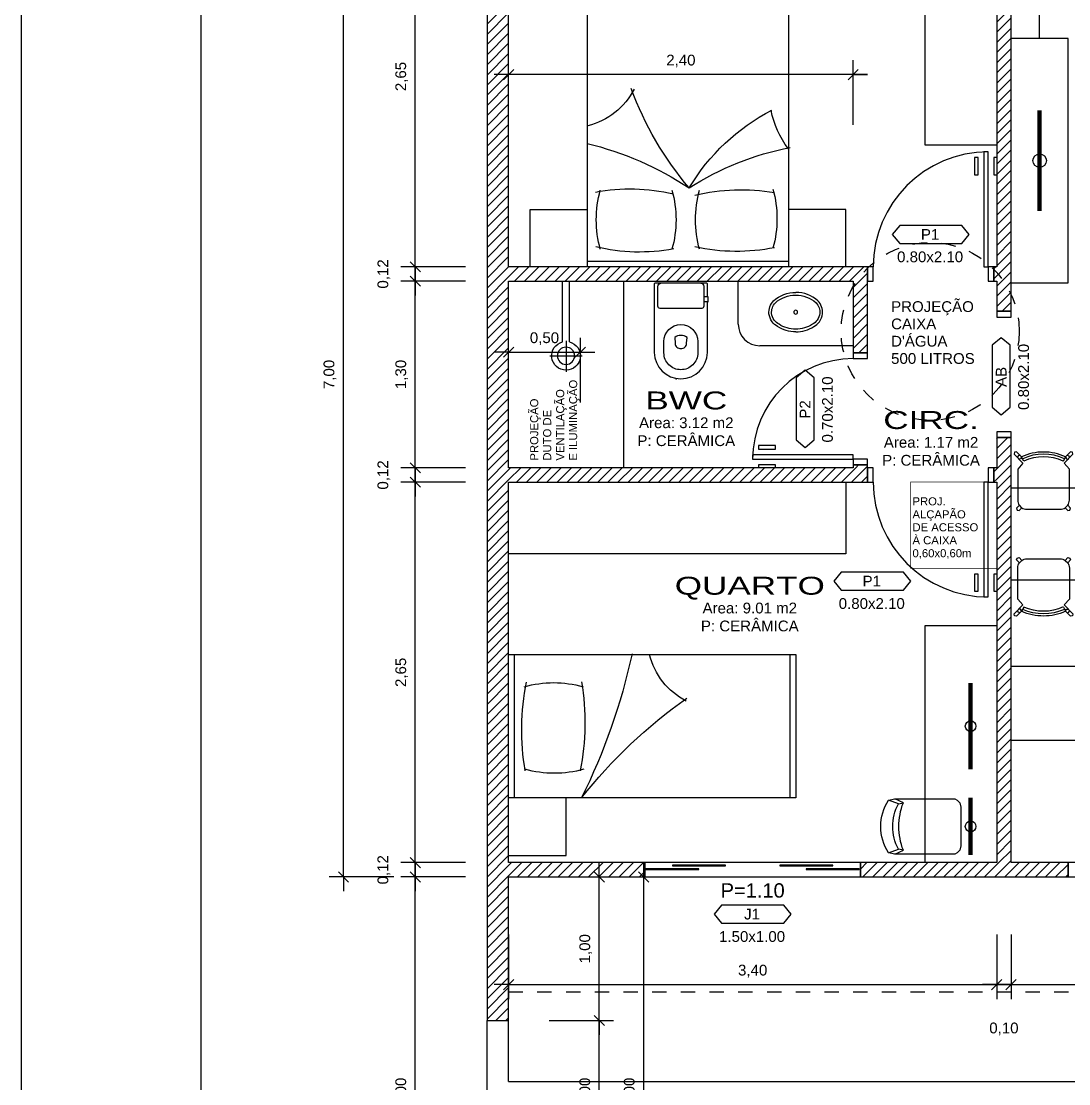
# Model space of a CAD drawing. Header units: metres. Extents: x 49 to 320, y -91 to 27.
# Drawn here: x 141.61 to 148.91, y 14.75 to 22.15 of the extents above; entities that cross this region are included whole.
import ezdxf
from ezdxf.enums import TextEntityAlignment as Align

# ---------------------------------------------------------------- set-up
doc = ezdxf.new("R2010")
doc.units = ezdxf.units.M
doc.header["$LTSCALE"] = 0.2
doc.linetypes.add('DASHED', pattern=[0.75, 0.5, -0.25])
for name, color, linetype in [('ARQ-___-___-CTA', 240, 'Continuous'), ('ARQ-___-___-LEG', 3, 'Continuous'), ('ARQ-___-___-TXT', 4, 'Continuous'), ('ARQ-___-___-VST', 9, 'Continuous'), ('ARQ-ALV', 6, 'Continuous'), ('ARQ-ALV-___-HTC', 13, 'Continuous'), ('ARQ-CXO', 2, 'Continuous'), ('ARQ-DVI', 1, 'Continuous'), ('ARQ-EQP', 24, 'Continuous'), ('ARQ-EQP-___-INT', 7, 'Continuous'), ('ARQ-MOB-___-INT', 7, 'Continuous'), ('ARQ-PIS', 2, 'Continuous')]:
    doc.layers.add(name, color=color, linetype=linetype)
doc.styles.add('REGUA100', font='arial.ttf')
doc.styles.add('REGUA60', font='arial.ttf')
doc.styles.add('REGUA80', font='arial.ttf')
doc.dimstyles.new('Active3D', dxfattribs={"dimtxt": 1.5, "dimasz": 0.01, "dimexe": 2, "dimexo": 3, "dimgap": 0.98, "dimtad": 1, "dimlfac": -1, "dimrnd": 0.005, "dimzin": 0, "dimtxsty": 'REGUA60', "dimblk": 'COTATR', "dimcen": 4, "dimdle": 4, "dimclrt": 2, "dimadec": 0, "dimazin": 0, "dimtfac": 1, "dimtmove": 2, "dimatfit": 2, "dimfxl": 1, "dimarcsym": 0})
pattern_1 = [(45, (187.28258, -1), (-0.03535534, 0.03535534), [])]

# ---------------------------------------------------------------- blocks, each defined once
blk = doc.blocks.new('EQREFR22')
at = {"color": 0}
blk.add_lwpolyline([(30.5, -10), (-30.5, -10), (-30.5, -76), (30.5, -76)], close=True, dxfattribs=at)
at = {"layer": 'ARQ-EQP-___-INT'}
for p, q in [((-30.5, -73), (30.5, -73)), ((-30.5, -79), (-25.5, -79))]:
    blk.add_line(p, q, dxfattribs=at)
blk = doc.blocks.new('SAC616S2')
at = {"layer": 'ARQ-EQP', "color": 0, "linetype": 'ByBlock'}
blk.add_lwpolyline([(18.17, -1.5, -0.329256), (18.5, -1.88), (18.5, -49.6, -0.412623), (0, -68, -0.412623), (-18.5, -49.6), (-18.5, -14.45), (-18.9, -14.45), (-18.9, -10.95), (-18.5, -10.95), (-18.5, -1.88, -0.329256), (-18.17, -1.5), (-17.25, -1.5), (0, -1.5), (17.29, -1.5)], format="xyb", close=True, dxfattribs=at)
at = {"layer": 'ARQ-EQP-___-INT'}
for p, q in [((-18.5, -10.95), (-16, -10.95)), ((-18.5, -14.45), (-16, -14.45))]:
    blk.add_line(p, q, dxfattribs=at)
blk.add_lwpolyline([(-14, -1.5, 0.324141), (-16, -3.5), (-16, -17.5, 0.333333), (-14.5, -19), (0, -19), (14.5, -19, 0.333333), (16, -17.5), (16, -3.5, 0.324141), (14, -1.5, 0.324141)], format="xyb", dxfattribs=at)
for points in [[(0, -61.7, 0.418677), (11.8, -50), (11.8, -42.1, 0.411784), (0, -30.2, 0.411784), (-11.8, -42.1), (-11.8, -50, 0.418677)], [(0, -47, -0.428571), (-4, -43.3), (-4.3, -39.3, -0.16754), (0, -37.8, -0.16754), (4.3, -39.3), (4, -43.3, -0.428571)]]:
    blk.add_lwpolyline(points, format="xyb", close=True, dxfattribs=at)
blk.add_point((3.34, -68), dxfattribs=at)
blk = doc.blocks.new('SACHS__2')
at = {"layer": 'ARQ-EQP', "color": 0, "linetype": 'ByBlock'}
for p, q in [((42.29, 2.4), (0, 2.4)), ((0, 2.4), (0, -2.4)), ((42.29, -2.4), (0, -2.4))]:
    blk.add_line(p, q, dxfattribs=at)
blk.add_arc((52, 0), 10, 193.88654, 166.11346, dxfattribs=at)
at = {"layer": 'ARQ-EQP-___-INT'}
for p, q in [((52, 11.2), (52, -11.2)), ((41.6, 0), (63.2, 0))]:
    blk.add_line(p, q, dxfattribs=at)
blk.add_circle((52, 0), 6, dxfattribs=at)
blk = doc.blocks.new('SAL37S_2')
at = {"layer": 'ARQ-EQP-___-INT'}
for points in [[(0.02, -10, 0.145827), (-16.81, -14.87, 0.090827), (-22, -19.4, 0.12568), (-24.84, -26.73, 0.221372), (-20.58, -38.81, 0.186059), (0.02, -46.55, 0.186059)], [(-0.02, -10, -0.145827), (16.81, -14.87, -0.090827), (22, -19.4, -0.12568), (24.84, -26.73, -0.221372), (20.58, -38.81, -0.186059), (-0.02, -46.55, -0.186059)]]:
    blk.add_lwpolyline(points, format="xyb", dxfattribs=at)
blk.add_lwpolyline([(0, -12.5, 0.14623), (-15.5, -17, 0.09047), (-20, -20.9, 0.123903), (-22.35, -27, 0.21906), (-18.85, -37, 0.185248), (0, -44.05, 0.185248), (18.85, -37, 0.21906), (22.35, -27, 0.123903), (20, -20.9, 0.09047), (15.5, -17, 0.14623)], format="xyb", close=True, dxfattribs=at)
blk.add_circle((0, -28.25), 1.8, dxfattribs=at)
blk = doc.blocks.new('MDCCAS22')
at = {"color": 0}
blk.add_lwpolyline([(140, 0), (0, 0), (0, -200), (140, -200)], close=True, dxfattribs=at)
at = {"layer": 'ARQ-MOB-___-INT'}
for p, q in [((0, -4), (140, -4)), ((0, -196), (140, -196))]:
    blk.add_line(p, q, dxfattribs=at)
for centre, radius, start, end in [((36.14, -140.56), 130.32, 79.45741, 103.51085), ((82.89, -32.71), 76.8, 164.48595, 195.51405), ((-15.19, -32.71), 76.8, 344.48595, 15.51405), ((103.9, -146.58), 135.89, 78.80761, 102.36088), ((152.01, -32.7), 76.8, 164.48595, 195.51405), ((55.11, -33.55), 76.8, 344.48595, 15.51405), ((29.71, 76.04), 130.31, 259.29808, 283.35216), ((106.88, 82.36), 135.99, 256.29588, 279.84092), ((-55.47, 137.47), 230.14, 283.86849, 303.27711), ((243.13, -201.79), 226.41, 139.56103, 159.93611), ((178.64, 112.88), 199.47, 237.27407, 259.15181), ((195.03, 19.52), 144.83, 210.93609, 242.5714), ((188.19, -119.84), 61.23, 142.0564, 169.8271), ((-11.98, -146.66), 50.03, 27.33297, 76.02563)]:
    blk.add_arc(centre, radius, start, end, dxfattribs=at)
blk = doc.blocks.new('MDCSOL_2')
at = {"color": 0}
blk.add_lwpolyline([(100, 0), (0, 0), (0, -200), (100, -200)], close=True, dxfattribs=at)
at = {"layer": 'ARQ-MOB-___-INT'}
for p, q in [((0, -4), (100, -4)), ((0, -196), (100, -196))]:
    blk.add_line(p, q, dxfattribs=at)
for centre, radius, start, end in [((52.86, -178.03), 168.83, 80.35079, 101.47507), ((96.47, -31.45), 76.8, 164.48595, 195.51405), ((5.99, -31.87), 76.8, 344.48595, 15.51405), ((-91.71, 334.65), 430.43, 282.25998, 296.44404), ((47.8, 115.62), 168.83, 260.21125, 281.33553), ((323.63, -332.25), 359.55, 128.46696, 144.62757), ((-11.98, -146.66), 50.03, 27.33297, 76.02563)]:
    blk.add_arc(centre, radius, start, end, dxfattribs=at)
blk = doc.blocks.new('MEAM___2')
at = {"color": 0}
blk.add_lwpolyline([(24, 27.95), (23, 33.38, 0.289108), (-23, 33.38), (-24, 27.95), (-24, -24.37), (-23.05, -26.52), (-20.46, -28.77), (-16.93, -29.54), (16.93, -29.54), (20.46, -28.77), (23.05, -26.52), (24, -24.37)], format="xyb", close=True, dxfattribs=at)
at = {"layer": 'ARQ-MOB-___-INT'}
for p, q in [((-19.71, 24.69), (-20.71, 20.39)), ((20.71, 20.39), (19.71, 24.69))]:
    blk.add_line(p, q, dxfattribs=at)
for points in [[(24, 27.95), (20.71, 20.39, 0.187405), (-20.71, 20.39), (-24, 27.95)], [(23, 33.38), (19.71, 24.69, 0.252581), (-19.71, 24.69), (-23, 33.38)]]:
    blk.add_lwpolyline(points, format="xyb", dxfattribs=at)
blk = doc.blocks.new('MECAD4_2')
at = {"color": 0}
blk.add_blockref('MEAM___2', (0, 0), dxfattribs=at)
blk = doc.blocks.new('IndEsq1')
blk.add_lwpolyline([(-4.32, 0.44), (4.32, 0.44), (5.38, 1.7), (4.32, 2.96), (-4.32, 2.96), (-5.38, 1.7)], close=True)
at = {"color": 0, "style": 'REGUA60', "width": 1.4}
for tag, p in [('CODESQUAD', (-0.08, 0.95)), ('DIMESQUAD', (-0.08, -2.17))]:
    blk.add_attdef(tag, text='', height=1.5, dxfattribs=at).set_placement(p, align=Align.CENTER)
at = {"color": 0, "style": 'REGUA60', "width": 1.4, "flags": 9}
blk.add_attdef('PEITORIL', text='', height=1.5, dxfattribs=at).set_placement((0.22, -4.49), align=Align.CENTER)
at = {"style": 'REGUA60', "width": 1.4, "flags": 9}
blk.add_attdef('LOCAL', text='', height=1.5, dxfattribs=at).set_placement((-0.08, -6.56), align=Align.CENTER)
blk = doc.blocks.new('MBCAD4_2')
at = {"color": 0}
blk.add_lwpolyline([(0.02, 49.68, 0.106639), (-19.24, 45.52), (-23.45, 49.88), (-25.13, 49.43), (-25.63, 47.77), (-18.01, 39.93), (-22.5, 34.87), (-22.5, 7.87, 0.159591), (-21.02, 3.34), (-23.5, 0.83), (-22.98, -0.82), (-21.31, -1.27), (-18.97, 1.19, 0.162734), (-14.5, -0.13), (0, -0.13), (14.5, -0.13, 0.162734), (18.97, 1.19), (21.31, -1.27), (22.98, -0.82), (23.5, 0.83), (21.02, 3.34, 0.159591), (22.5, 7.87), (22.5, 34.87), (18.01, 39.93), (25.63, 47.77), (25.13, 49.43), (23.45, 49.88), (19.24, 45.52, 0.106639), (-0.02, 49.68)], format="xyb", dxfattribs=at)
at = {"layer": 'ARQ-MOB-___-INT'}
for p, q in [((-17.22, 41.8), (-19.24, 45.52)), ((17.25, 41.79), (19.24, 45.52)), ((-18.97, 1.19), (-21.02, 3.34)), ((18.97, 1.19), (21.02, 3.34))]:
    blk.add_line(p, q, dxfattribs=at)
for points in [[(-20.47, 46.81), (-22.16, 46.38), (-22.64, 44.7)], [(20.47, 46.81), (22.16, 46.38), (22.64, 44.7)], [(-19.21, 45.27), (-19.99, 43.71), (-21.73, 43.57)], [(19.21, 45.27), (19.99, 43.71), (21.73, 43.57)]]:
    blk.add_lwpolyline(points, dxfattribs=at)
for radius in [43.95, 41.7]:
    blk.add_arc((0, 3.82), radius, 65.57124, 114.39729, dxfattribs=at)
blk = doc.blocks.new('IndUni1')
at = {"color": 4, "style": 'REGUA100', "width": 1.4, "flags": 8}
blk.add_attdef('NOME1', text='', height=2.5, dxfattribs=at).set_placement((0.24, 2.99), align=Align.CENTER)
at = {"color": 4, "style": 'REGUA100', "width": 1.4}
blk.add_attdef('NOME2', text='', height=2.5, dxfattribs=at).set_placement((0.24, -0.22), align=Align.CENTER)
at = {"color": 0, "style": 'REGUA60', "width": 1.4}
for tag, p in [('AREA', (0.24, -2.82)), ('PERIM', (0.24, -5.32)), ('PISO', (0.24, -7.82)), ('PAREDE', (0.24, -10.32)), ('TETO', (0.24, -12.82))]:
    blk.add_attdef(tag, text='', height=1.5, dxfattribs=at).set_placement(p, align=Align.CENTER)
blk = doc.blocks.new('COTATR')
at = {"color": 6}
blk.add_line((-71, -71), (71, 71), dxfattribs=at)
at = {"color": 0, "linetype": 'ByBlock'}
blk.add_line((0, 0), (200, 0), dxfattribs=at)
blk = doc.blocks.new('*D31')
at = {"layer": 'ARQ-___-___-CTA', "color": 0, "lineweight": -2, "transparency": 16777216}
for p, q in [((145.0089, 19.4909), (145.0089, 19.9409)), ((145.5089, 19.4909), (145.5089, 19.9409)), ((145.0094, 19.8409), (145.5084, 19.8409))]:
    blk.add_line(p, q, dxfattribs=at)
at = {"layer": 'Defpoints', "color": 0, "transparency": 16777216}
for p in [(145.5089, 19.8409), (145.0089, 19.3409), (145.5089, 19.3409)]:
    blk.add_point(p, dxfattribs=at)
at = {"layer": 'ARQ-___-___-CTA', "color": 0, "lineweight": -2, "transparency": 16777216, "xscale": 0.0005, "yscale": 0.0005, "zscale": 0.0005, "rotation": 180}
blk.add_blockref('COTATR', (145.0089, 19.8409), dxfattribs=at)
at = {"layer": 'ARQ-___-___-CTA', "color": 0, "lineweight": -2, "transparency": 16777216, "xscale": 0.0005, "yscale": 0.0005, "zscale": 0.0005}
blk.add_blockref('COTATR', (145.5089, 19.8409), dxfattribs=at)
at = {"layer": 'ARQ-___-___-CTA', "color": 2, "transparency": 16777216, "insert": (145.2589, 19.9349), "char_height": 0.075, "attachment_point": 5, "style": 'REGUA60'}
blk.add_mtext('0,50', dxfattribs=at)
blk = doc.blocks.new('*D59')
at = {"layer": 'ARQ-___-___-CTA', "color": 0, "lineweight": -2, "transparency": 16777216}
for p, q in [((144.7089, 16.186), (144.2589, 16.186)), ((144.3589, 13.1865), (144.3589, 16.1855))]:
    blk.add_line(p, q, dxfattribs=at)
at = {"layer": 'Defpoints', "color": 0, "transparency": 16777216}
for p in [(144.3589, 16.186), (144.8589, 16.186), (144.8589, 13.186)]:
    blk.add_point(p, dxfattribs=at)
at = {"layer": 'ARQ-___-___-CTA', "color": 0, "lineweight": -2, "transparency": 16777216, "xscale": 0.0005, "yscale": 0.0005, "zscale": 0.0005}
for p, rotation in [((144.3589, 16.186), 90), ((144.3589, 13.186), 270)]:
    blk.add_blockref('COTATR', p, dxfattribs=dict(at, rotation=rotation))
at = {"layer": 'ARQ-___-___-CTA', "color": 2, "transparency": 16777216, "insert": (144.2648, 14.686), "char_height": 0.075, "attachment_point": 5, "rotation": 90, "style": 'REGUA60'}
blk.add_mtext('3,00', dxfattribs=at)
blk = doc.blocks.new('*D60')
at = {"layer": 'ARQ-___-___-CTA', "color": 0, "lineweight": -2, "transparency": 16777216}
for p, q in [((144.7089, 18.936), (144.2589, 18.936)), ((144.3589, 16.2865), (144.3589, 18.9355))]:
    blk.add_line(p, q, dxfattribs=at)
at = {"layer": 'Defpoints', "color": 0, "transparency": 16777216}
for p in [(144.3589, 18.936), (144.8589, 18.936), (144.8589, 16.286)]:
    blk.add_point(p, dxfattribs=at)
at = {"layer": 'ARQ-___-___-CTA', "color": 0, "lineweight": -2, "transparency": 16777216, "xscale": 0.0005, "yscale": 0.0005, "zscale": 0.0005}
for p, rotation in [((144.3589, 18.936), 90), ((144.3589, 16.286), 270)]:
    blk.add_blockref('COTATR', p, dxfattribs=dict(at, rotation=rotation))
at = {"layer": 'ARQ-___-___-CTA', "color": 2, "transparency": 16777216, "insert": (144.2648, 17.611), "char_height": 0.075, "attachment_point": 5, "rotation": 90, "style": 'REGUA60'}
blk.add_mtext('2,65', dxfattribs=at)
blk = doc.blocks.new('*D61')
at = {"layer": 'ARQ-___-___-CTA', "color": 0, "lineweight": -2, "transparency": 16777216}
for p, q in [((144.7089, 20.336), (144.2589, 20.336)), ((144.3589, 19.0365), (144.3589, 20.3355))]:
    blk.add_line(p, q, dxfattribs=at)
at = {"layer": 'Defpoints', "color": 0, "transparency": 16777216}
for p in [(144.3589, 20.336), (144.8589, 20.336), (144.8589, 19.036)]:
    blk.add_point(p, dxfattribs=at)
at = {"layer": 'ARQ-___-___-CTA', "color": 0, "lineweight": -2, "transparency": 16777216, "xscale": 0.0005, "yscale": 0.0005, "zscale": 0.0005}
for p, rotation in [((144.3589, 20.336), 90), ((144.3589, 19.036), 270)]:
    blk.add_blockref('COTATR', p, dxfattribs=dict(at, rotation=rotation))
at = {"layer": 'ARQ-___-___-CTA', "color": 2, "transparency": 16777216, "insert": (144.2648, 19.686), "char_height": 0.075, "attachment_point": 5, "rotation": 90, "style": 'REGUA60'}
blk.add_mtext('1,30', dxfattribs=at)
blk = doc.blocks.new('*D62')
at = {"layer": 'ARQ-___-___-CTA', "color": 0, "lineweight": -2, "transparency": 16777216}
for p, q in [((144.7089, 23.086), (144.2589, 23.086)), ((144.3589, 20.4365), (144.3589, 23.0855))]:
    blk.add_line(p, q, dxfattribs=at)
at = {"layer": 'Defpoints', "color": 0, "transparency": 16777216}
for p in [(144.3589, 23.086), (144.8589, 23.086), (144.8589, 20.436)]:
    blk.add_point(p, dxfattribs=at)
at = {"layer": 'ARQ-___-___-CTA', "color": 0, "lineweight": -2, "transparency": 16777216, "xscale": 0.0005, "yscale": 0.0005, "zscale": 0.0005}
for p, rotation in [((144.3589, 23.086), 90), ((144.3589, 20.436), 270)]:
    blk.add_blockref('COTATR', p, dxfattribs=dict(at, rotation=rotation))
at = {"layer": 'ARQ-___-___-CTA', "color": 2, "transparency": 16777216, "insert": (144.2648, 21.761), "char_height": 0.075, "attachment_point": 5, "rotation": 90, "style": 'REGUA60'}
blk.add_mtext('2,65', dxfattribs=at)
blk = doc.blocks.new('*D63')
at = {"layer": 'ARQ-___-___-CTA', "color": 0, "lineweight": -2, "transparency": 16777216}
for p, q in [((144.2089, 23.186), (143.7589, 23.186)), ((143.8589, 16.1865), (143.8589, 23.1855))]:
    blk.add_line(p, q, dxfattribs=at)
at = {"layer": 'Defpoints', "color": 0, "transparency": 16777216}
for p in [(143.8589, 23.186), (144.3589, 23.186), (144.3589, 16.186)]:
    blk.add_point(p, dxfattribs=at)
at = {"layer": 'ARQ-___-___-CTA', "color": 0, "lineweight": -2, "transparency": 16777216, "xscale": 0.0005, "yscale": 0.0005, "zscale": 0.0005}
for p, rotation in [((143.8589, 23.186), 90), ((143.8589, 16.186), 270)]:
    blk.add_blockref('COTATR', p, dxfattribs=dict(at, rotation=rotation))
at = {"layer": 'ARQ-___-___-CTA', "color": 2, "transparency": 16777216, "insert": (143.7648, 19.686), "char_height": 0.075, "attachment_point": 5, "rotation": 90, "style": 'REGUA60'}
blk.add_mtext('7,00', dxfattribs=at)
blk = doc.blocks.new('*D87')
at = {"layer": 'ARQ-___-___-CTA', "color": 0, "lineweight": -2, "transparency": 16777216}
for p, q in [((145.0089, 15.786), (145.0089, 15.336)), ((148.4089, 15.786), (148.4089, 15.336)), ((145.0094, 15.436), (148.4084, 15.436))]:
    blk.add_line(p, q, dxfattribs=at)
at = {"layer": 'Defpoints', "color": 0, "transparency": 16777216}
for p in [(145.0089, 15.936), (148.4089, 15.936), (148.4089, 15.436)]:
    blk.add_point(p, dxfattribs=at)
at = {"layer": 'ARQ-___-___-CTA', "color": 0, "lineweight": -2, "transparency": 16777216, "xscale": 0.0005, "yscale": 0.0005, "zscale": 0.0005, "rotation": 180}
blk.add_blockref('COTATR', (145.0089, 15.436), dxfattribs=at)
at = {"layer": 'ARQ-___-___-CTA', "color": 0, "lineweight": -2, "transparency": 16777216, "xscale": 0.0005, "yscale": 0.0005, "zscale": 0.0005}
blk.add_blockref('COTATR', (148.4089, 15.436), dxfattribs=at)
at = {"layer": 'ARQ-___-___-CTA', "color": 2, "transparency": 16777216, "insert": (146.7089, 15.5301), "char_height": 0.075, "attachment_point": 5, "style": 'REGUA60'}
blk.add_mtext('3,40', dxfattribs=at)
blk = doc.blocks.new('*D88')
at = {"layer": 'ARQ-___-___-CTA', "color": 0, "lineweight": -2, "transparency": 16777216}
for p, q in [((148.5089, 15.786), (148.5089, 15.336)), ((148.4094, 15.436), (148.5084, 15.436))]:
    blk.add_line(p, q, dxfattribs=at)
at = {"layer": 'Defpoints', "color": 0, "transparency": 16777216}
for p in [(148.4089, 15.936), (148.5089, 15.936), (148.5089, 15.436)]:
    blk.add_point(p, dxfattribs=at)
at = {"layer": 'ARQ-___-___-CTA', "color": 0, "lineweight": -2, "transparency": 16777216, "xscale": 0.0005, "yscale": 0.0005, "zscale": 0.0005, "rotation": 180}
blk.add_blockref('COTATR', (148.4089, 15.436), dxfattribs=at)
at = {"layer": 'ARQ-___-___-CTA', "color": 0, "lineweight": -2, "transparency": 16777216, "xscale": 0.0005, "yscale": 0.0005, "zscale": 0.0005}
blk.add_blockref('COTATR', (148.5089, 15.436), dxfattribs=at)
at = {"layer": 'ARQ-___-___-CTA', "color": 2, "transparency": 16777216, "insert": (148.4589, 15.1273), "char_height": 0.075, "attachment_point": 5, "style": 'REGUA60'}
blk.add_mtext('0,10', dxfattribs=at)
blk = doc.blocks.new('*D90')
at = {"layer": 'ARQ-___-___-CTA', "color": 0, "lineweight": -2, "transparency": 16777216}
for p, q in [((150.8039, 15.786), (150.8039, 15.336)), ((148.5094, 15.436), (150.8034, 15.436))]:
    blk.add_line(p, q, dxfattribs=at)
at = {"layer": 'Defpoints', "color": 0, "transparency": 16777216}
for p in [(148.5089, 15.936), (150.8039, 15.936), (150.8039, 15.436)]:
    blk.add_point(p, dxfattribs=at)
at = {"layer": 'ARQ-___-___-CTA', "color": 0, "lineweight": -2, "transparency": 16777216, "xscale": 0.0005, "yscale": 0.0005, "zscale": 0.0005, "rotation": 180}
blk.add_blockref('COTATR', (148.5089, 15.436), dxfattribs=at)
at = {"layer": 'ARQ-___-___-CTA', "color": 0, "lineweight": -2, "transparency": 16777216, "xscale": 0.0005, "yscale": 0.0005, "zscale": 0.0005}
blk.add_blockref('COTATR', (150.8039, 15.436), dxfattribs=at)
at = {"layer": 'ARQ-___-___-CTA', "color": 2, "transparency": 16777216, "insert": (149.6564, 15.5301), "char_height": 0.075, "attachment_point": 5, "style": 'REGUA60'}
blk.add_mtext('2,30', dxfattribs=at)
blk = doc.blocks.new('*D139')
at = {"layer": 'ARQ-___-___-CTA', "color": 0, "lineweight": -2, "transparency": 16777216}
for p, q in [((145.0089, 21.4244), (145.0089, 21.8744)), ((147.4084, 21.7744), (145.0094, 21.7744))]:
    blk.add_line(p, q, dxfattribs=at)
at = {"layer": 'Defpoints', "color": 0, "transparency": 16777216}
for p in [(145.0089, 21.7744), (145.0089, 21.2744), (147.4089, 21.2744)]:
    blk.add_point(p, dxfattribs=at)
at = {"layer": 'ARQ-___-___-CTA', "color": 0, "lineweight": -2, "transparency": 16777216, "xscale": 0.0005, "yscale": 0.0005, "zscale": 0.0005, "rotation": 180}
blk.add_blockref('COTATR', (145.0089, 21.7744), dxfattribs=at)
at = {"layer": 'ARQ-___-___-CTA', "color": 0, "lineweight": -2, "transparency": 16777216, "xscale": 0.0005, "yscale": 0.0005, "zscale": 0.0005}
blk.add_blockref('COTATR', (147.4089, 21.7744), dxfattribs=at)
at = {"layer": 'ARQ-___-___-CTA', "color": 2, "transparency": 16777216, "insert": (146.2089, 21.8685), "char_height": 0.075, "attachment_point": 5, "style": 'REGUA60'}
blk.add_mtext('2,40', dxfattribs=at)
blk = doc.blocks.new('*D168')
at = {"layer": 'ARQ-___-___-CTA', "color": 0, "lineweight": -2, "transparency": 16777216}
for p, q in [((145.2905, 15.186), (145.7405, 15.186)), ((145.6405, 14.1865), (145.6405, 15.1855))]:
    blk.add_line(p, q, dxfattribs=at)
at = {"layer": 'Defpoints', "color": 0, "transparency": 16777216}
for p in [(145.1405, 15.186), (145.6405, 15.186), (145.1405, 14.186)]:
    blk.add_point(p, dxfattribs=at)
at = {"layer": 'ARQ-___-___-CTA', "color": 0, "lineweight": -2, "transparency": 16777216, "xscale": 0.0005, "yscale": 0.0005, "zscale": 0.0005}
for p, rotation in [((145.6405, 15.186), 90), ((145.6405, 14.186), 270)]:
    blk.add_blockref('COTATR', p, dxfattribs=dict(at, rotation=rotation))
at = {"layer": 'ARQ-___-___-CTA', "color": 2, "transparency": 16777216, "insert": (145.5464, 14.686), "char_height": 0.075, "attachment_point": 5, "rotation": 90, "style": 'REGUA60'}
blk.add_mtext('1,00', dxfattribs=at)
blk = doc.blocks.new('*D169')
at = {"layer": 'ARQ-___-___-CTA', "color": 0, "lineweight": -2, "transparency": 16777216}
for p, q in [((145.2905, 16.186), (145.7405, 16.186)), ((145.6405, 15.1865), (145.6405, 16.1855))]:
    blk.add_line(p, q, dxfattribs=at)
at = {"layer": 'Defpoints', "color": 0, "transparency": 16777216}
for p in [(145.1405, 16.186), (145.6405, 16.186), (145.1405, 15.186)]:
    blk.add_point(p, dxfattribs=at)
at = {"layer": 'ARQ-___-___-CTA', "color": 0, "lineweight": -2, "transparency": 16777216, "xscale": 0.0005, "yscale": 0.0005, "zscale": 0.0005}
for p, rotation in [((145.6405, 16.186), 90), ((145.6405, 15.186), 270)]:
    blk.add_blockref('COTATR', p, dxfattribs=dict(at, rotation=rotation))
at = {"layer": 'ARQ-___-___-CTA', "color": 2, "transparency": 16777216, "insert": (145.5464, 15.686), "char_height": 0.075, "attachment_point": 5, "rotation": 90, "style": 'REGUA60'}
blk.add_mtext('1,00', dxfattribs=at)
blk = doc.blocks.new('*D170')
at = {"layer": 'ARQ-___-___-CTA', "color": 0, "lineweight": -2, "transparency": 16777216}
for p, q in [((145.6001, 16.186), (146.0501, 16.186)), ((145.9501, 13.1865), (145.9501, 16.1855)), ((145.6001, 13.186), (146.0501, 13.186))]:
    blk.add_line(p, q, dxfattribs=at)
at = {"layer": 'Defpoints', "color": 0, "transparency": 16777216}
for p in [(145.4501, 16.186), (145.9501, 16.186), (145.4501, 13.186)]:
    blk.add_point(p, dxfattribs=at)
at = {"layer": 'ARQ-___-___-CTA', "color": 0, "lineweight": -2, "transparency": 16777216, "xscale": 0.0005, "yscale": 0.0005, "zscale": 0.0005}
for p, rotation in [((145.9501, 16.186), 90), ((145.9501, 13.186), 270)]:
    blk.add_blockref('COTATR', p, dxfattribs=dict(at, rotation=rotation))
at = {"layer": 'ARQ-___-___-CTA', "color": 2, "transparency": 16777216, "insert": (145.856, 14.686), "char_height": 0.075, "attachment_point": 5, "rotation": 90, "style": 'REGUA60'}
blk.add_mtext('3,00', dxfattribs=at)

msp = doc.modelspace()

# ---------------------------------------------------------------- hatches: boundary and pattern name
at = {"layer": 'ARQ-ALV-___-HTC'}
h = msp.add_hatch(dxfattribs=at)
h.set_pattern_fill('_U', color=256, scale=0.05, angle=45, style=0, pattern_type=0)
h.set_pattern_definition(pattern_1)
h.paths.add_polyline_path([(145.0089, 15.186), (145.0089, 24.186), (144.8589, 24.186), (144.8589, 15.186)])
h = msp.add_hatch(dxfattribs=at)
h.set_pattern_fill('_U', color=256, scale=0.05, angle=45, style=0, pattern_type=0)
h.set_pattern_definition(pattern_1)
h.paths.add_polyline_path([(148.5089, 16.286), (148.5089, 19.246), (148.4089, 19.246), (148.4089, 16.286)])
h.paths.add_polyline_path([(148.4089, 23.086), (148.4089, 20.126), (148.5089, 20.126), (148.5089, 23.086)])
h = msp.add_hatch(dxfattribs=at)
h.set_pattern_fill('_U', color=256, scale=0.05, angle=45, style=0, pattern_type=0)
h.set_pattern_definition(pattern_1)
h.paths.add_polyline_path([(147.5089, 20.436), (145.0089, 20.436), (145.0089, 20.336), (147.5089, 20.336)])
h.paths.add_polyline_path([(148.3889, 20.336), (148.4089, 20.336), (148.4089, 20.436), (148.3889, 20.436)])
h = msp.add_hatch(dxfattribs=at)
h.set_pattern_fill('_U', color=256, scale=0.05, angle=45, style=0, pattern_type=0)
h.set_pattern_definition(pattern_1)
h.paths.add_polyline_path([(147.5089, 19.036), (147.5089, 19.056), (147.4089, 19.056), (147.4089, 19.036)])
h.paths.add_polyline_path([(147.4089, 20.336), (147.4089, 19.836), (147.5089, 19.836), (147.5089, 20.336)])
h = msp.add_hatch(dxfattribs=at)
h.set_pattern_fill('_U', color=256, scale=0.05, angle=45, style=0, pattern_type=0)
h.set_pattern_definition(pattern_1)
h.paths.add_polyline_path([(147.5089, 19.036), (145.0089, 19.036), (145.0089, 18.936), (147.5089, 18.936)])
h.paths.add_polyline_path([(148.3889, 18.936), (148.4089, 18.936), (148.4089, 19.036), (148.3889, 19.036)])
h = msp.add_hatch(dxfattribs=at)
h.set_pattern_fill('_U', color=256, scale=0.05, angle=45, style=0, pattern_type=0)
h.set_pattern_definition(pattern_1)
h.paths.add_polyline_path([(145.0089, 16.286), (145.0089, 16.186), (145.9589, 16.186), (145.9589, 16.286)])
h.paths.add_polyline_path([(150.4064, 16.286), (150.4064, 16.186), (150.9039, 16.186), (150.8039, 16.286)])
h.paths.add_polyline_path([(148.9064, 16.286), (147.4589, 16.286), (147.4589, 16.186), (148.9064, 16.186)])

# ---------------------------------------------------------------- linework, layer by layer
at = {"color": 15}
msp.add_line((141.6146, 26.8798), (141.6146, -6.7037), dxfattribs=at)
at = {"color": 0}
msp.add_line((142.8646, 26.3798), (142.8646, -6.2037), dxfattribs=at)
at = {"layer": 'ARQ-___-___-CTA'}
for p, q in [((147.4089, 21.4244), (147.4089, 21.8744)), ((147.5084, 21.7744), (147.4094, 21.7744)), ((144.7089, 20.436), (144.2589, 20.436)), ((144.3589, 20.3365), (144.3589, 20.4355)), ((144.7089, 19.036), (144.2589, 19.036)), ((144.3589, 18.9365), (144.3589, 19.0355)), ((144.7089, 16.286), (144.2589, 16.286)), ((144.3589, 16.1865), (144.3589, 16.2855)), ((144.2089, 16.186), (143.7589, 16.186))]:
    msp.add_line(p, q, dxfattribs=at)
at = {"layer": 'ARQ-___-___-CTA', "linetype": 'DASHED', "const_width": 0.0001}
for points in [[(145.5089, 19.036), (145.5089, 20.336)], [(145.6089, 19.036), (145.6089, 19.036), (145.6089, 20.336), (145.6089, 20.336)]]:
    msp.add_lwpolyline(points, dxfattribs=at)
at = {"layer": 'ARQ-___-___-VST'}
for p, q in [((147.9089, 23.086), (147.9089, 21.286)), ((148.7076, 22.0252), (148.7076, 23.086)), ((148.9076, 22.0252), (148.5076, 22.0252)), ((148.9076, 20.3252), (148.9076, 22.0252)), ((147.9089, 21.286), (148.4089, 21.286)), ((148.2539, 21.196), (148.2539, 21.076)), ((148.2789, 21.196), (148.2539, 21.196)), ((148.2789, 21.076), (148.2789, 21.196)), ((148.3889, 21.196), (148.3889, 21.076)), ((148.4089, 21.196), (148.3889, 21.196)), ((148.2539, 21.076), (148.2789, 21.076)), ((148.3889, 21.076), (148.4089, 21.076)), ((145.1589, 20.436), (145.1589, 20.836)), ((145.1589, 20.836), (145.5589, 20.836)), ((147.3589, 20.836), (146.9589, 20.836)), ((147.3589, 20.436), (147.3589, 20.836)), ((145.8089, 20.336), (145.8089, 19.036)), ((146.6089, 20.036), (146.6089, 20.336)), ((148.5076, 20.3252), (148.9076, 20.3252)), ((147.4089, 19.886), (146.7589, 19.886)), ((146.8689, 19.191), (146.7489, 19.191)), ((146.7489, 19.191), (146.7489, 19.166)), ((146.8689, 19.166), (146.8689, 19.191)), ((146.7489, 19.166), (146.8689, 19.166)), ((146.8689, 19.056), (146.7489, 19.056)), ((146.7489, 19.056), (146.7489, 19.036)), ((146.8689, 19.036), (146.8689, 19.056)), ((147.3589, 18.936), (147.3589, 18.436)), ((149.4689, 18.8945), (148.5089, 18.8945)), ((147.3589, 18.436), (145.0089, 18.436)), ((148.2539, 18.296), (148.2539, 18.176)), ((148.2789, 18.296), (148.2539, 18.296)), ((148.2789, 18.176), (148.2789, 18.296)), ((148.3889, 18.296), (148.3889, 18.176)), ((148.4089, 18.296), (148.3889, 18.296)), ((148.5089, 18.2545), (149.4689, 18.2545)), ((148.2539, 18.176), (148.2789, 18.176)), ((148.3889, 18.176), (148.4089, 18.176)), ((148.4089, 17.936), (147.9089, 17.936)), ((147.9089, 17.936), (147.9089, 16.286)), ((145.4089, 16.336), (145.4089, 16.736)), ((145.0089, 16.336), (145.4089, 16.336)), ((147.4579, 16.286), (145.9599, 16.286)), ((150.4054, 16.286), (148.9074, 16.286)), ((145.9599, 16.186), (147.4579, 16.186)), ((148.9074, 16.186), (150.4054, 16.186)), ((144.8589, 14.186), (144.8589, 15.186)), ((145.0089, 14.761), (145.0089, 15.186)), ((145.0089, 14.761), (153.5039, 14.761))]:
    msp.add_line(p, q, dxfattribs=at)
at = {"layer": 'ARQ-___-___-VST', "linetype": 'DASHED'}
msp.add_line((145.0089, 15.386), (151.7039, 15.386), dxfattribs=at)
at = {"layer": 'ARQ-___-___-VST', "const_width": 0.03}
for points in [[(148.7076, 21.1752), (148.7076, 20.8252), (148.7076, 21.5252)], [(148.2269, 17.236), (148.2269, 16.936), (148.2269, 17.536)], [(148.2269, 16.7381), (148.2269, 16.3381)]]:
    msp.add_lwpolyline(points, dxfattribs=at)
at = {"layer": 'ARQ-___-___-VST', "linetype": 'DASHED', "const_width": 0.005}
msp.add_lwpolyline([(148.4089, 18.936), (147.8089, 18.936), (147.8089, 18.336), (148.4089, 18.336), (148.4089, 18.936), (148.1089, 18.936)], dxfattribs=at)
at = {"layer": 'ARQ-___-___-VST'}
for centre, radius in [((148.7076, 21.1752), 0.0468), ((148.2269, 17.236), 0.0372), ((148.2269, 16.5381), 0.0372)]:
    msp.add_circle(centre, radius, dxfattribs=at)
at = {"layer": 'ARQ-___-___-VST', "linetype": 'DASHED'}
msp.add_circle((147.9452, 19.986), 0.62, dxfattribs=at)
at = {"layer": 'ARQ-___-___-VST'}
msp.add_arc((146.7589, 20.036), 0.15, 180, 270, dxfattribs=at)
at = {"layer": 'ARQ-ALV'}
for p, q in [((144.8589, 24.186), (144.8589, 15.186)), ((145.0089, 20.436), (145.0089, 23.086)), ((148.4089, 23.086), (148.4089, 20.436)), ((148.5089, 20.126), (148.5089, 23.086)), ((147.5089, 20.436), (145.0089, 20.436)), ((147.5089, 20.336), (147.5089, 20.436)), ((148.3889, 20.436), (148.3889, 20.336)), ((148.4089, 20.436), (148.3889, 20.436)), ((145.0089, 19.036), (145.0089, 20.336)), ((145.0089, 20.336), (147.4089, 20.336)), ((147.4089, 20.336), (147.4089, 19.836)), ((147.5089, 19.836), (147.5089, 20.336)), ((148.3889, 20.336), (148.4089, 20.336)), ((148.4089, 20.336), (148.4089, 20.126)), ((148.4089, 20.126), (148.5089, 20.126)), ((147.4089, 19.836), (147.5089, 19.836)), ((148.4089, 19.246), (148.4089, 19.036)), ((148.5089, 19.246), (148.4089, 19.246)), ((148.5089, 16.286), (148.5089, 19.246)), ((147.4089, 19.036), (145.0089, 19.036)), ((147.4089, 19.056), (147.4089, 19.036)), ((147.5089, 19.056), (147.4089, 19.056)), ((147.5089, 19.036), (147.5089, 19.056)), ((147.5089, 18.936), (147.5089, 19.036)), ((148.3889, 19.036), (148.3889, 18.936)), ((148.4089, 19.036), (148.3889, 19.036)), ((145.0089, 16.286), (145.0089, 18.936)), ((145.0089, 18.936), (147.5089, 18.936)), ((148.3889, 18.936), (148.4089, 18.936)), ((148.4089, 18.936), (148.4089, 16.286)), ((145.9589, 16.286), (145.0089, 16.286)), ((145.9589, 16.186), (145.9589, 16.286)), ((147.4589, 16.286), (147.4589, 16.186)), ((148.4089, 16.286), (147.4589, 16.286)), ((148.9064, 16.286), (148.5089, 16.286)), ((148.9064, 16.186), (148.9064, 16.286)), ((145.0089, 15.186), (145.0089, 16.186)), ((145.0089, 16.186), (145.9589, 16.186)), ((147.4589, 16.186), (148.9064, 16.186)), ((144.8589, 15.186), (145.0089, 15.186))]:
    msp.add_line(p, q, dxfattribs=at)
at = {"layer": 'ARQ-CXO'}
for p, q in [((148.3489, 21.236), (148.3189, 21.236)), ((148.3189, 21.236), (148.3189, 20.436)), ((148.3489, 20.436), (148.3489, 21.236)), ((147.5489, 20.436), (147.5089, 20.436)), ((147.5089, 20.436), (147.5089, 20.336)), ((147.5489, 20.336), (147.5489, 20.436)), ((148.3189, 20.436), (148.3489, 20.436)), ((148.3889, 20.436), (148.3489, 20.436)), ((148.3489, 20.436), (148.3489, 20.336)), ((148.3889, 20.336), (148.3889, 20.436)), ((147.5089, 20.336), (147.5489, 20.336)), ((148.3489, 20.336), (148.3889, 20.336)), ((148.5089, 20.126), (148.4089, 20.126)), ((148.4089, 20.126), (148.4089, 20.086)), ((148.4089, 20.086), (148.5089, 20.086)), ((148.5089, 20.086), (148.5089, 20.126)), ((147.5089, 19.836), (147.4089, 19.836)), ((147.4089, 19.836), (147.4089, 19.796)), ((147.5089, 19.796), (147.5089, 19.836)), ((147.4089, 19.796), (147.5089, 19.796)), ((148.4089, 19.286), (148.4089, 19.246)), ((148.5089, 19.286), (148.4089, 19.286)), ((148.4089, 19.246), (148.5089, 19.246)), ((148.5089, 19.246), (148.5089, 19.286)), ((147.4089, 19.126), (146.7089, 19.126)), ((146.7089, 19.126), (146.7089, 19.096)), ((146.7089, 19.096), (147.4089, 19.096)), ((147.4089, 19.096), (147.4089, 19.126)), ((147.4089, 19.096), (147.4089, 19.056)), ((147.5089, 19.096), (147.4089, 19.096)), ((147.5089, 19.056), (147.5089, 19.096)), ((147.4089, 19.056), (147.5089, 19.056)), ((147.5489, 19.036), (147.5089, 19.036)), ((147.5089, 19.036), (147.5089, 18.936)), ((147.5489, 18.936), (147.5489, 19.036)), ((148.3889, 19.036), (148.3489, 19.036)), ((148.3489, 19.036), (148.3489, 18.936)), ((148.3889, 18.936), (148.3889, 19.036)), ((147.5089, 18.936), (147.5489, 18.936)), ((148.3189, 18.936), (148.3189, 18.136)), ((148.3489, 18.936), (148.3189, 18.936)), ((148.3489, 18.936), (148.3889, 18.936)), ((148.3489, 18.136), (148.3489, 18.936)), ((148.3189, 18.136), (148.3489, 18.136)), ((145.9599, 16.286), (145.9589, 16.286)), ((145.9589, 16.286), (145.9589, 16.186)), ((145.9599, 16.186), (145.9599, 16.286)), ((147.4589, 16.286), (147.4579, 16.286)), ((147.4579, 16.286), (147.4579, 16.186)), ((147.4589, 16.186), (147.4589, 16.286)), ((148.9074, 16.286), (148.9064, 16.286)), ((148.9064, 16.286), (148.9064, 16.186)), ((148.9074, 16.186), (148.9074, 16.286)), ((145.9589, 16.186), (145.9599, 16.186)), ((147.4579, 16.186), (147.4589, 16.186)), ((148.9064, 16.186), (148.9074, 16.186))]:
    msp.add_line(p, q, dxfattribs=at)
at = {"layer": 'ARQ-DVI'}
for p, q in [((146.3351, 16.2435), (145.9659, 16.2435)), ((145.9659, 16.2435), (145.9659, 16.2385)), ((145.9659, 16.2385), (146.3351, 16.2385)), ((146.5198, 16.2685), (146.1505, 16.2685)), ((146.1505, 16.2685), (146.1505, 16.2635)), ((146.1505, 16.2635), (146.5198, 16.2635)), ((146.3351, 16.2385), (146.3351, 16.2435)), ((146.5198, 16.2635), (146.5198, 16.2685)), ((147.2673, 16.2685), (146.898, 16.2685)), ((146.898, 16.2685), (146.898, 16.2635)), ((146.898, 16.2635), (147.2673, 16.2635)), ((147.4519, 16.2435), (147.0826, 16.2435)), ((147.0826, 16.2435), (147.0826, 16.2385)), ((147.0826, 16.2385), (147.4519, 16.2385)), ((147.2673, 16.2635), (147.2673, 16.2685)), ((147.4519, 16.2385), (147.4519, 16.2435))]:
    msp.add_line(p, q, dxfattribs=at)
at = {"layer": 'ARQ-PIS'}
for centre, radius, start, end in [((148.3489, 20.436), 0.8, 90, 180), ((147.4089, 19.096), 0.7, 90, 180), ((148.3489, 18.936), 0.8, 180, 270)]:
    msp.add_arc(centre, radius, start, end, dxfattribs=at)

# ---------------------------------------------------------------- block references
at = {"layer": 'ARQ-___-___-CTA', "xscale": 0.0005, "yscale": 0.0005, "zscale": 0.0005}
for p, rotation in [((147.4089, 21.7744), 180), ((144.3589, 20.436), 90), ((144.3589, 20.336), 270), ((144.3589, 19.036), 90), ((144.3589, 18.936), 270), ((144.3589, 16.286), 90), ((143.8589, 16.186), 90), ((144.3589, 16.186), 270)]:
    msp.add_blockref('COTATR', p, dxfattribs=dict(at, rotation=rotation))
at = {"layer": 'ARQ-___-___-LEG'}
ref = msp.add_blockref('IndEsq1', (147.9489, 20.5762), dxfattribs=dict(at, xscale=0.05, yscale=0.05, zscale=0.05))
ref.add_attrib('CODESQUAD', 'P1', dxfattribs={"layer": '0', "color": 0, "height": 0.075, "style": 'REGUA60'}).set_placement((147.9449, 20.6237), align=Align.CENTER)
ref.add_attrib('DIMESQUAD', '0.80x2.10', dxfattribs={"layer": '0', "color": 0, "height": 0.075, "style": 'REGUA60'}).set_placement((147.9449, 20.4677), align=Align.CENTER)
ref = msp.add_blockref('IndEsq1', (148.5249, 19.673), dxfattribs=dict(at, xscale=0.05, yscale=0.05, zscale=0.05, rotation=90))
ref.add_attrib('CODESQUAD', 'AB', dxfattribs={"layer": '0', "color": 0, "height": 0.075, "rotation": 90, "style": 'REGUA60'}).set_placement((148.4773, 19.669), align=Align.CENTER)
ref.add_attrib('DIMESQUAD', '0.80x2.10', dxfattribs={"layer": '0', "color": 0, "height": 0.075, "rotation": 90, "style": 'REGUA60'}).set_placement((148.6333, 19.669), align=Align.CENTER)
ref = msp.add_blockref('IndEsq1', (147.1589, 19.446), dxfattribs=dict(at, xscale=0.05, yscale=0.05, zscale=0.05, rotation=90))
ref.add_attrib('CODESQUAD', 'P2', dxfattribs={"layer": '0', "color": 0, "height": 0.075, "rotation": 90, "style": 'REGUA60'}).set_placement((147.1114, 19.442), align=Align.CENTER)
ref.add_attrib('DIMESQUAD', '0.70x2.10', dxfattribs={"layer": '0', "color": 0, "height": 0.075, "rotation": 90, "style": 'REGUA60'}).set_placement((147.2673, 19.442), align=Align.CENTER)
ref = msp.add_blockref('IndEsq1', (147.5425, 18.1616), dxfattribs=dict(at, xscale=0.05, yscale=0.05, zscale=0.05))
ref.add_attrib('CODESQUAD', 'P1', dxfattribs={"layer": '0', "color": 0, "height": 0.075, "style": 'REGUA60'}).set_placement((147.5385, 18.2091), align=Align.CENTER)
ref.add_attrib('DIMESQUAD', '0.80x2.10', dxfattribs={"layer": '0', "color": 0, "height": 0.075, "style": 'REGUA60'}).set_placement((147.5385, 18.0531), align=Align.CENTER)
ref = msp.add_blockref('IndEsq1', (146.7089, 15.8423), dxfattribs=dict(at, xscale=0.05, yscale=0.05, zscale=0.05))
ref.add_attrib('CODESQUAD', 'J1', dxfattribs={"layer": '0', "color": 0, "height": 0.075, "style": 'REGUA60'}).set_placement((146.7049, 15.8898), align=Align.CENTER)
ref.add_attrib('DIMESQUAD', '1.50x1.00', dxfattribs={"layer": '0', "color": 0, "height": 0.075, "style": 'REGUA60'}).set_placement((146.7049, 15.7338), align=Align.CENTER)
at = {"layer": 'ARQ-___-___-TXT'}
ref = msp.add_blockref('IndUni1', (146.2346, 19.4533), dxfattribs=dict(at, xscale=0.05, yscale=0.05, zscale=0.05))
ref.add_attrib('NOME2', 'BWC', dxfattribs={"layer": '0', "color": 4, "height": 0.125, "style": 'REGUA100', "width": 1.4}).set_placement((146.2466, 19.4423), align=Align.CENTER)
ref.add_attrib('AREA', 'Area: 3.12 m2', dxfattribs={"layer": '0', "color": 0, "height": 0.075, "style": 'REGUA60'}).set_placement((146.2466, 19.3121), align=Align.CENTER)
ref.add_attrib('PERIM', 'P: CERÂMICA', dxfattribs={"layer": '0', "color": 0, "height": 0.075, "style": 'REGUA60'}).set_placement((146.2466, 19.1871), align=Align.CENTER)
ref = msp.add_blockref('IndUni1', (147.9394, 19.317), dxfattribs=dict(at, xscale=0.05, yscale=0.05, zscale=0.05))
ref.add_attrib('NOME2', 'CIRC.', dxfattribs={"layer": '0', "color": 4, "height": 0.125, "style": 'REGUA100', "width": 1.4}).set_placement((147.9514, 19.306), align=Align.CENTER)
ref.add_attrib('AREA', 'Area: 1.17 m2', dxfattribs={"layer": '0', "color": 0, "height": 0.075, "style": 'REGUA60'}).set_placement((147.9514, 19.1757), align=Align.CENTER)
ref.add_attrib('PERIM', 'P: CERÂMICA', dxfattribs={"layer": '0', "color": 0, "height": 0.075, "style": 'REGUA60'}).set_placement((147.9514, 19.0507), align=Align.CENTER)
ref = msp.add_blockref('IndUni1', (146.6771, 18.1629), dxfattribs=dict(at, xscale=0.05, yscale=0.05, zscale=0.05))
ref.add_attrib('NOME2', 'QUARTO', dxfattribs={"layer": '0', "color": 4, "height": 0.125, "style": 'REGUA100', "width": 1.4}).set_placement((146.689, 18.1519), align=Align.CENTER)
ref.add_attrib('AREA', 'Area: 9.01 m2', dxfattribs={"layer": '0', "color": 0, "height": 0.075, "style": 'REGUA60'}).set_placement((146.689, 18.0217), align=Align.CENTER)
ref.add_attrib('PERIM', 'P: CERÂMICA', dxfattribs={"layer": '0', "color": 0, "height": 0.075, "style": 'REGUA60'}).set_placement((146.689, 17.8967), align=Align.CENTER)
at = {"layer": 'ARQ-___-___-VST'}
for name, p, xscale, yscale, zscale, rotation in [('MDCCAS22', (145.5589, 20.436), -0.01, 0.01, 0.01, 180), ('SACHS__2', (145.4089, 20.336), -0.01, 0.01, 0.01, 90), ('SAL37S_2', (147.0089, 19.9079), -0.0075, 0.0075, 0.0075, 180), ('MBCAD4_2', (148.7348, 18.4006), -0.008, 0.008, 0.008, 180), ('MDCSOL_2', (145.0089, 17.736), -0.01, 0.01, 0.01, 90), ('EQREFR22', (148.4239, 17.3952), -0.0085, 0.0085, 0.0085, 90), ('MECAD4_2', (147.9218, 16.5375), -0.008, 0.008, 0.008, 90)]:
    msp.add_blockref(name, p, dxfattribs=dict(at, xscale=xscale, yscale=yscale, zscale=zscale, rotation=rotation))
for name, p, xscale, yscale, zscale in [('SAC616S2', (146.2089, 20.336), -0.01, 0.01, 0.01), ('MBCAD4_2', (148.7348, 18.7484), 0.008, 0.008, 0.008)]:
    msp.add_blockref(name, p, dxfattribs=dict(at, xscale=xscale, yscale=yscale, zscale=zscale))

# ---------------------------------------------------------------- texts
at = {"layer": 'ARQ-___-___-CTA', "color": 2, "char_height": 0.075, "attachment_point": 5, "rotation": 90, "style": 'REGUA60'}
for insert in [(144.1403, 20.386), (144.1403, 18.986), (144.1403, 16.236)]:
    msp.add_mtext('0,12', dxfattribs=dict(at, insert=insert))
at = {"layer": 'ARQ-___-___-LEG', "style": 'REGUA60'}
for s, p in [('E ILUMINAÇÃO', (145.4866, 19.0859)), ('VENTILAÇÃO', (145.3963, 19.0859)), ('PROJEÇÃO', (145.2156, 19.0859)), ('DUTO DE', (145.3059, 19.0859))]:
    msp.add_text(s, height=0.05625, rotation=90, dxfattribs=at).set_placement(p)
at = {"layer": 'ARQ-___-___-LEG', "style": 'REGUA80'}
msp.add_text('P=1.10', height=0.1, dxfattribs=at).set_placement((146.7089, 16.0923), align=Align.MIDDLE)
at = {"layer": 'ARQ-___-___-VST', "style": 'REGUA60'}
for s, height, p in [('PROJEÇÃO', 0.075, (147.6733, 20.1211)), ('CAIXA', 0.075, (147.6733, 20.0006)), ("D'ÁGUA", 0.075, (147.6733, 19.8801)), ('500 LITROS', 0.075, (147.6733, 19.7596)), ('PROJ.', 0.05625, (147.8221, 18.7741)), ('ALÇAPÃO', 0.05625, (147.8221, 18.6837)), ('DE ACESSO', 0.05625, (147.8221, 18.5934)), ('À CAIXA', 0.05625, (147.8221, 18.503)), ('0,60x0,60m', 0.05625, (147.8221, 18.4127))]:
    msp.add_text(s, height=height, dxfattribs=at).set_placement(p)

# ---------------------------------------------------------------- dimensions: what is measured, and where the dimension line sits
at = {"layer": 'ARQ-___-___-CTA'}
for base, p1, p2, angle, override, picture, middle in [((143.8589, 23.186), (144.3589, 16.186), (144.3589, 23.186), 90, {"dimscale": 0.05, "dimse1": 1}, '*D63', (143.7648, 19.686)), ((144.3589, 23.086), (144.8589, 20.436), (144.8589, 23.086), 90, {"dimscale": 0.05, "dimse1": 1}, '*D62', (144.2648, 21.761)), ((145.0089, 21.7744), (147.4089, 21.2744), (145.0089, 21.2744), 180, {"dimscale": 0.05, "dimse1": 1}, '*D139', (146.2089, 21.8685)), ((144.3589, 20.336), (144.8589, 19.036), (144.8589, 20.336), 90, {"dimscale": 0.05, "dimse1": 1}, '*D61', (144.2648, 19.686)), ((144.3589, 18.936), (144.8589, 16.286), (144.8589, 18.936), 90, {"dimscale": 0.05, "dimse1": 1}, '*D60', (144.2648, 17.611)), ((144.3589, 16.186), (144.8589, 13.186), (144.8589, 16.186), 90, {"dimscale": 0.05, "dimse1": 1}, '*D59', (144.2648, 14.686)), ((145.6405, 16.186), (145.1405, 15.186), (145.1405, 16.186), 90, {"dimscale": 0.05, "dimse1": 1}, '*D169', (145.5464, 15.686)), ((145.9501, 16.186), (145.4501, 13.186), (145.4501, 16.186), 90, {"dimscale": 0.05}, '*D170', (145.856, 14.686)), ((145.6405, 15.186), (145.1405, 14.186), (145.1405, 15.186), 90, {"dimscale": 0.05, "dimse1": 1}, '*D168', (145.5464, 14.686))]:
    dim = msp.add_linear_dim(base=base, p1=p1, p2=p2, angle=angle, dimstyle='Active3D', override=override, dxfattribs=at)
    dim.commit()
    dim.dimension.update_dxf_attribs({"geometry": picture, "text_midpoint": middle})
for base, p1, p2, override, picture, middle in [((145.5089, 19.8409), (145.0089, 19.3409), (145.5089, 19.3409), {"dimscale": 0.05}, '*D31', (145.2589, 19.9349)), ((148.4089, 15.436), (145.0089, 15.936), (148.4089, 15.936), {"dimscale": 0.05}, '*D87', (146.7089, 15.5301)), ((148.5089, 15.436), (148.4089, 15.936), (148.5089, 15.936), {"dimscale": 0.05, "dimse1": 1}, '*D88', (148.4589, 15.1273)), ((150.80388244, 15.43600001), (148.50888243, 15.93600001), (150.80388244, 15.93600001), {"dimscale": 0.05, "dimse1": 1}, '*D90', (149.65638243, 15.53007163))]:
    dim = msp.add_linear_dim(base=base, p1=p1, p2=p2, dimstyle='Active3D', override=override, dxfattribs=at)
    dim.commit()
    dim.dimension.update_dxf_attribs({"geometry": picture, "text_midpoint": middle})

doc.saveas('drawing.dxf')
